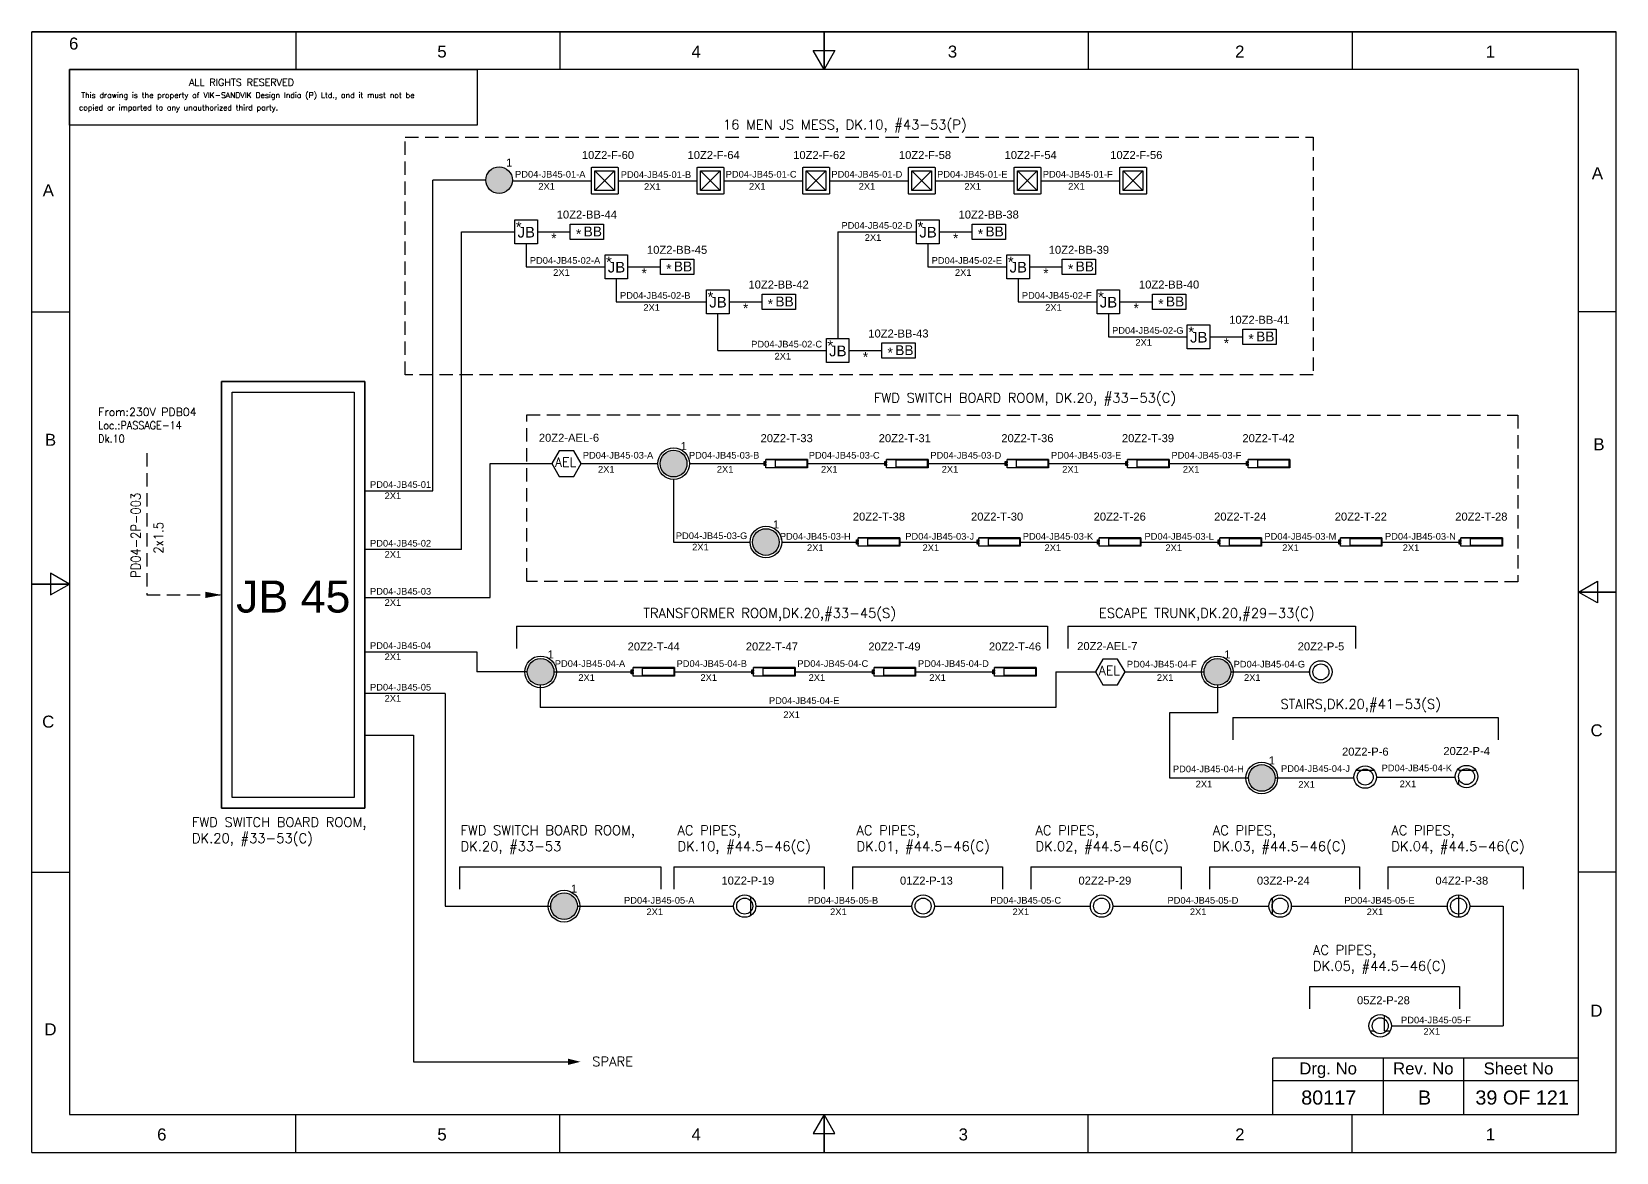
# Model space of a CAD drawing. Header units: inches. Extents: x -3311 to 1429, y -713 to 2436.
# Drawn here: x -2649.4 to -2352.4, y 969.1 to 1179.2 of the extents above; entities that cross this region are included whole.
import ezdxf
from ezdxf.enums import TextEntityAlignment as Align

# ---------------------------------------------------------------- set-up
doc = ezdxf.new("R2010")
doc.units = ezdxf.units.IN
doc.linetypes.add('HIDDEN', pattern=[0.375, 0.25, -0.125])
doc.linetypes.add('SOLID', pattern=[0])
for name, color, linetype in [('BB', 7, 'Continuous'), ('Fmount', 7, 'Continuous'), ('LINE', 3, 'SOLID')]:
    doc.layers.add(name, color=color, linetype=linetype)
for name, color, linetype, lineweight in [('ELEC_TXT-025', 1, 'Continuous', 25), ('HEL-025', 1, 'Continuous', 25), ('HEL-035', 2, 'Continuous', 35)]:
    doc.layers.add(name, color=color, linetype=linetype, lineweight=lineweight)
doc.styles.add('_NORMAL', font='arial.ttf')
doc.styles.add('ROMAN S', font='romans.shx')
doc.styles.add('ROMANS', font='simplex.shx', dxfattribs={"width": 0.88})
doc.styles.get("Standard").update_dxf_attribs({"font": 'arial.ttf'})
pattern_1 = [(0, (0, 0), (0, 6.985), [5.08, -1.905]), (90, (0, 0), (-6.985, 4e-16), [5.08, -1.905])]

# ---------------------------------------------------------------- blocks, each defined once
blk = doc.blocks.new('fr')
at = {"color": 7, "linetype": 'Continuous'}
for p, q in [((33763.99, 4500.4), (33466.99, 4500.4)), ((33466.99, 4500.4), (33763.99, 4500.4)), ((33466.99, 4290.33), (33466.99, 4500.4)), ((33516.49, 4500.4), (33516.49, 4493.33)), ((33565.99, 4500.4), (33565.99, 4493.33)), ((33615.49, 4500.4), (33615.49, 4493.33)), ((33615.49, 4493.33), (33615.49, 4500.4)), ((33615.49, 4500.4), (33615.49, 4493.33)), ((33664.99, 4500.4), (33664.99, 4493.33)), ((33714.49, 4500.4), (33714.49, 4493.33)), ((33763.99, 4290.33), (33763.99, 4500.4)), ((33763.99, 4290.33), (33763.99, 4500.4)), ((33615.49, 4493.33), (33613.45, 4496.87)), ((33613.45, 4496.87), (33617.53, 4496.87)), ((33617.53, 4496.87), (33615.49, 4493.33)), ((33756.92, 4493.33), (33474.06, 4493.33)), ((33474.06, 4493.33), (33474.06, 4297.41)), ((33756.92, 4297.41), (33756.92, 4493.33)), ((33466.99, 4447.89), (33474.06, 4447.89)), ((33763.99, 4447.89), (33756.92, 4447.89)), ((33474.06, 4396.87), (33470.53, 4398.91)), ((33470.53, 4398.91), (33470.53, 4394.83)), ((33466.99, 4396.87), (33474.06, 4396.87)), ((33474.06, 4396.87), (33466.99, 4396.87)), ((33466.99, 4396.87), (33474.06, 4396.87)), ((33470.53, 4394.83), (33474.06, 4396.87)), ((33756.92, 4395.37), (33760.45, 4397.41)), ((33760.45, 4397.41), (33760.45, 4393.33)), ((33763.99, 4395.37), (33756.92, 4395.37)), ((33760.45, 4393.33), (33756.92, 4395.37)), ((33756.92, 4395.37), (33763.99, 4395.37)), ((33763.99, 4395.37), (33756.92, 4395.37)), ((33466.99, 4342.85), (33474.06, 4342.85)), ((33763.99, 4342.85), (33756.92, 4342.85)), ((33474.06, 4297.41), (33756.92, 4297.41)), ((33516.49, 4290.33), (33516.49, 4297.41)), ((33565.99, 4290.33), (33565.99, 4297.41)), ((33615.49, 4297.41), (33613.45, 4293.87)), ((33615.49, 4290.33), (33615.49, 4297.41)), ((33617.53, 4293.87), (33615.49, 4297.41)), ((33615.49, 4297.41), (33615.49, 4290.33)), ((33615.49, 4290.33), (33615.49, 4297.41)), ((33664.99, 4290.33), (33664.99, 4297.41)), ((33714.49, 4290.33), (33714.49, 4297.41)), ((33613.45, 4293.87), (33617.53, 4293.87)), ((33466.99, 4290.33), (33763.99, 4290.33)), ((33466.99, 4290.33), (33763.99, 4290.33))]:
    blk.add_line(p, q, dxfattribs=at)
at = {"color": 7, "style": '_NORMAL'}
for s, p in [('6', (33474.86, 4498.18)), ('5', (33543.88, 4496.68)), ('4', (33591.52, 4496.68)), ('3', (33639.57, 4496.68)), ('2', (33693.41, 4496.68)), ('1', (33740.39, 4496.68)), ('A', (33760.45, 4473.88)), ('A', (33470.1, 4470.68)), ('B', (33470.52, 4423.9)), ('B', (33760.74, 4423.06)), ('C', (33470.08, 4371.07)), ('C', (33760.29, 4369.44)), ('D', (33760.27, 4316.89)), ('D', (33470.51, 4313.39)), ('6', (33491.37, 4293.69)), ('5', (33543.89, 4293.69)), ('4', (33591.53, 4293.69)), ('3', (33641.59, 4293.69)), ('2', (33693.43, 4293.69)), ('1', (33740.41, 4293.69))]:
    blk.add_text(s, height=2.25, dxfattribs=at).set_placement(p, align=Align.MIDDLE_CENTER)
blk = doc.blocks.new('A$C4BAD7D21')
at = {"layer": 'HEL-025'}
blk.add_lwpolyline([(-34000, 0), (-34000, 2086), (-18714, 2086), (-18714, 0)], close=True, dxfattribs=at)
at = {"layer": 'HEL-025', "style": 'ROMANS'}
for s, p in [('This drawing is the property of VIK-SANDVIK Design India (P) Ltd., and it must not be', (-33558, 1016)), (' copied or imparted to any unauthorized third party.', (-33785, 550))]:
    blk.add_text(s, height=210, dxfattribs=at).set_placement(p)
at = {"layer": 'HEL-035', "style": 'ROMANS'}
blk.add_text('     ALL RIGHTS RESERVED', height=262.5, dxfattribs=at).set_placement((-30497, 1476))
blk = doc.blocks.new('FIXED_KEY_SWITCH')
h = blk.add_hatch(color=1)
h.dxf.hatch_style = 1
edge = h.paths.add_edge_path()
edge.add_arc((848.13, 1737.46), 2.5, 0, 360)
at = {"color": 1}
blk.add_circle((848.13, 1737.46), 2.5, dxfattribs=at)
at = {"color": 7, "insert": (849.44, 1741.5), "char_height": 1.5, "attachment_point": 1, "style": '_NORMAL'}
blk.add_mtext_dynamic_manual_height_columns('1', width=1.5, gutter_width=7.5, heights=[0], dxfattribs=at)
blk = doc.blocks.new('SWT')
blk.add_blockref('FIXED_KEY_SWITCH', (0, 0))
blk.add_attdef('TAG_NO', (844.55, 1741.11), '', height=1.5)
blk = doc.blocks.new('2A')
at = {"color": 7, "lineweight": -3, "ltscale": 2.5}
blk.add_line((790.02, 1997.62, -0.03), (782.23, 1997.62, -0.03), dxfattribs=at)
at = {"color": 7, "lineweight": -3, "ltscale": 2.5, "elevation": -0.03}
for points in [[(781.91, 1997.21), (782.23, 1997.21), (782.23, 1996.94), (781.91, 1996.94)], [(781.91, 1996.7), (782.23, 1996.7), (782.23, 1996.44), (781.91, 1996.44)], [(782.23, 1997.62), (790.02, 1997.62), (790.02, 1996.02), (782.23, 1996.02)], [(784.03, 1997.5), (789.88, 1997.5), (789.88, 1996.14), (784.03, 1996.14)]]:
    blk.add_lwpolyline(points, close=True, dxfattribs=at)
blk = doc.blocks.new('LED TUBE LIGHT 30W')
blk.add_blockref('2A', (179.91, -357.89))
blk.add_attdef('TAG_NO.', (962.52, 1642.97), '', height=1.5)
blk = doc.blocks.new('AEL')
at = {"color": 4}
blk.add_lwpolyline([(989.98, -190.09), (992.75, -190.09), (994.14, -187.69), (992.75, -185.28), (989.98, -185.28), (988.59, -187.69)], close=True, dxfattribs=at)
at = {"color": 4, "style": 'ROMANS'}
blk.add_text('AEL', height=1.725, dxfattribs=at).set_placement((989.2, -188.27))
blk = doc.blocks.new('AEL_L')
blk.add_blockref('AEL', (0, 0))
blk.add_attdef('TAG_NO', (986.55, -183.59), '', height=1.5)
blk = doc.blocks.new('1')
h = blk.add_hatch()
h.set_pattern_fill('ANGLE', color=6)
h.set_pattern_definition(pattern_1)
h.paths.add_polyline_path([(303.23, 2044.43, 1), (306.22, 2044.43, 1)], flags=0)
h.paths.add_polyline_path([(302.63, 2044.43, 1), (306.83, 2044.43, 1)])
h.paths.add_polyline_path([(306.22, 2044.43, -1), (303.23, 2044.43, -1)], flags=16)
h = blk.add_hatch()
h.set_pattern_fill('ANGLE', color=6)
h.set_pattern_definition(pattern_1)
h.paths.add_polyline_path([(303.23, 2044.43, 1), (306.22, 2044.43, 1)])
at = {"color": 6}
for radius in [2.1, 1.5]:
    blk.add_circle((304.73, 2044.43), radius, dxfattribs=at)
blk = doc.blocks.new('LED PENDENT LIGHT 15W')
blk.add_blockref('1', (0, 0))
blk.add_attdef('TAG_NO', (301.63, 2048.1), '', height=1.5)
blk = doc.blocks.new('LED FLUSH MOUNT')
for p, q in [((114818, 79432), (114604, 79219)), ((114604, 79432), (114818, 79219))]:
    blk.add_line(p, q)
blk.add_lwpolyline([(114572, 79470), (114850, 79470, -0.414214), (114856, 79464), (114856, 79186, -0.414214), (114850, 79180), (114572, 79180, -0.414214), (114566, 79186), (114566, 79464, -0.414214)], format="xyb", close=True)
blk.add_lwpolyline([(114604, 79432), (114818, 79432), (114818, 79219), (114604, 79219)], close=True)
blk = doc.blocks.new('LED Flush Mounted Light 22W')
blk.add_blockref('LED FLUSH MOUNT', (0, 0))
at = {"style": 'ROMANS', "width": 0.7}
blk.add_attdef('TAG_NO.:', (113905, 79579), '', height=250, dxfattribs=at)
blk = doc.blocks.new('bunk_light')
blk.add_lwpolyline([(17773, 202986), (18112, 202986), (18112, 202830), (17773, 202830)], close=True)
at = {"char_height": 100, "attachment_point": 1}
for s, insert in [('*', (17831, 202937)), ('BB', (17909, 202962))]:
    blk.add_mtext_dynamic_manual_height_columns(s, width=182.6, gutter_width=7.5, heights=[0], dxfattribs=dict(at, insert=insert))
blk = doc.blocks.new('LED_BUNK _LIGHT')
at = {"xscale": 0.8, "yscale": 0.8, "zscale": 0.8}
blk.add_blockref('bunk_light', (4436, 38936), dxfattribs=at)
at = {"style": 'ROMAN S', "width": 0.7}
blk.add_attdef('TAG_NO:', text='', height=250, dxfattribs=at).set_placement((18767, 201415), align=Align.CENTER)
blk = doc.blocks.new('JB')
blk.add_lwpolyline([(1661.35, 1973.02), (1665.59, 1973.02), (1665.59, 1968.5), (1661.35, 1968.5)], close=True)
at = {"color": 7}
for s, p in [('*', (1661.54, 1970.68)), ('JB', (1661.87, 1969.69))]:
    blk.add_text(s, height=2, dxfattribs=at).set_placement(p)
blk = doc.blocks.new('JB_FOR_BUNKLIGHT')
blk.add_blockref('JB', (0, 0))
blk.add_attdef('TAG_NO:', (1659.46, 1975.19), '', height=1.5)

msp = doc.modelspace()

# ---------------------------------------------------------------- linework, layer by layer
for p, q in [((-2574.19, 1093.12), (-2574.19, 1151.35, 0)), ((-2564.28, 1151.35, 0), (-2574.19, 1151.35, 0)), ((-2554.6, 1141.67), (-2548.46, 1141.67)), ((-2498.32, 1141.67), (-2498.32, 1121.67)), ((-2479.29, 1141.67), (-2473.15, 1141.67)), ((-2537.69, 1135.11), (-2531.54, 1135.11)), ((-2462.38, 1135.11), (-2456.23, 1135.11)), ((-2518.66, 1128.54), (-2512.52, 1128.54)), ((-2445.47, 1128.54), (-2439.32, 1128.54)), ((-2428.56, 1121.98), (-2422.41, 1121.98)), ((-2496.2, 1119.41), (-2490.06, 1119.41)), ((-2529.07, 1095.25), (-2529.07, 1083.52)), ((-2558.51, 1067.72, -0.03), (-2459, 1067.72, -0.03)), ((-2455.2, 1067.72, -0.24), (-2401.26, 1067.72, -0.24)), ((-2457.41, 1059.17, -0.19), (-2457.41, 1052.52, -0.19)), ((-2571.88, 1055.13), (-2586.95, 1055.13)), ((-2554.09, 1056.67), (-2554.09, 1052.52)), ((-2427.16, 1056.67, -0.22), (-2427.16, 1051.51, -0.22)), ((-2457.41, 1052.52), (-2554.09, 1052.52)), ((-2427.16, 1051.51, -0.22), (-2436.14, 1051.51, -0.22)), ((-2436.14, 1051.51, -0.22), (-2436.14, 1039.29, -0.22)), ((-2424.28, 1050.65, -0.29), (-2374.51, 1050.65, -0.29)), ((-2569.18, 1022.63), (-2531.48, 1022.63)), ((-2529, 1022.63), (-2500.87, 1022.63)), ((-2495.54, 1022.63, -0.03), (-2467.42, 1022.63, -0.03)), ((-2462.09, 1022.63, -0.05), (-2433.97, 1022.63, -0.05)), ((-2428.64, 1022.63, -0.08), (-2400.52, 1022.63, -0.08)), ((-2395.19, 1022.63, -0.11), (-2369.83, 1022.63, -0.11)), ((-2379.85, 1015.26, -0.14), (-2373.56, 1015.26, -0.14)), ((-2373.56, 1015.26, -0.14), (-2373.56, 992.83, -0.14)), ((-2409.88, 1000.19, -0.08), (-2381.76, 1000.19, -0.08))]:
    msp.add_line(p, q)
at = {"color": 7, "linetype": 'Continuous'}
for p, q in [((-2359.46, 986.79), (-2416.78, 986.79)), ((-2416.78, 976.19), (-2416.78, 986.79)), ((-2396, 976.19), (-2396, 986.79)), ((-2380.99, 976.19), (-2380.99, 986.79)), ((-2416.78, 982.6), (-2359.46, 982.6))]:
    msp.add_line(p, q, dxfattribs=at)
at = {"linetype": 'HIDDEN', "ltscale": 10, "elevation": 0}
msp.add_lwpolyline([(-2579.36, 1159.43), (-2409.22, 1159.39), (-2409.22, 1114.84), (-2579.36, 1114.88)], close=True, dxfattribs=at)
at = {"linetype": 'HIDDEN', "ltscale": 10}
msp.add_lwpolyline([(-2556.59, 1107.35), (-2370.81, 1107.31), (-2370.81, 1076.06), (-2556.59, 1076.1)], close=True, dxfattribs=at)
for points in [[(-2627.8, 1100.16), (-2627.8, 1073.61)], [(-2627.8, 1073.61), (-2613.78, 1073.61)]]:
    msp.add_lwpolyline(points, dxfattribs=at)
for points in [[(-2616.85, 1073.61, 1.18, 0, 0), (-2613.78, 1073.61, 0, 0, 0)], [(-2548.89, 986.09, 1.18, 0, 0), (-2546.53, 986.09, 0, 0, 0)]]:
    msp.add_lwpolyline(points, format="xyseb")
at = {"layer": 'LINE', "color": 0}
for p, q in [((-2559.28, 1151.26, 0), (-2544.49, 1151.26, 0)), ((-2539.47, 1151.26, 0), (-2524.68, 1151.26, 0)), ((-2519.67, 1151.26, 0), (-2504.87, 1151.26, 0)), ((-2499.86, 1151.26, 0), (-2485.07, 1151.26, 0)), ((-2480.05, 1151.26, 0), (-2465.26, 1151.26, 0)), ((-2460.25, 1151.26, 0), (-2445.45, 1151.26, 0)), ((-2568.82, 1082.12), (-2568.82, 1141.67)), ((-2568.82, 1141.67), (-2558.83, 1141.67)), ((-2498.32, 1141.67), (-2483.52, 1141.67)), ((-2556.72, 1139.41), (-2556.72, 1135.11)), ((-2481.41, 1139.41), (-2481.41, 1135.11)), ((-2556.72, 1135.11), (-2541.92, 1135.11)), ((-2481.41, 1135.11), (-2466.61, 1135.11)), ((-2539.81, 1132.85), (-2539.81, 1128.54)), ((-2464.5, 1132.85), (-2464.5, 1128.54)), ((-2539.81, 1128.54), (-2522.89, 1128.54)), ((-2520.78, 1119.41), (-2520.78, 1126.29)), ((-2464.5, 1128.54), (-2449.7, 1128.54)), ((-2447.58, 1126.29), (-2447.58, 1121.98)), ((-2447.58, 1121.98), (-2432.79, 1121.98)), ((-2520.78, 1119.41), (-2500.43, 1119.41)), ((-2613.78, 1113.61), (-2613.78, 1033.61)), ((-2586.95, 1113.61), (-2613.78, 1113.61)), ((-2586.95, 1033.61), (-2586.95, 1113.61)), ((-2563.44, 1098.22), (-2551.92, 1098.22)), ((-2563.44, 1073.1), (-2563.44, 1098.22)), ((-2546.37, 1098.22), (-2532.04, 1098.22)), ((-2526.1, 1098.22), (-2511.77, 1098.22)), ((-2503.98, 1098.22), (-2489.18, 1098.22)), ((-2481.38, 1098.22, -0.08), (-2466.59, 1098.22, -0.08)), ((-2458.79, 1098.22, -0.11), (-2443.99, 1098.22, -0.11)), ((-2436.19, 1098.22, -0.14), (-2421.4, 1098.22, -0.14)), ((-2586.95, 1093.12), (-2574.19, 1093.12)), ((-2568.82, 1082.12), (-2586.95, 1082.12)), ((-2529.07, 1083.52), (-2514.75, 1083.52)), ((-2508.8, 1083.52), (-2494.48, 1083.52)), ((-2486.68, 1083.52, -0.08), (-2471.88, 1083.52, -0.08)), ((-2464.09, 1083.52, -0.1), (-2449.29, 1083.52, -0.1)), ((-2441.49, 1083.52, -0.13), (-2426.7, 1083.52, -0.13)), ((-2418.9, 1083.52, -0.16), (-2404.1, 1083.52, -0.16)), ((-2396.3, 1083.52, -0.19), (-2381.51, 1083.52, -0.19)), ((-2586.95, 1073.1), (-2563.44, 1073.1)), ((-2558.51, 1067.72, -0.03), (-2558.51, 1063.53, -0.03)), ((-2459, 1067.72, -0.03), (-2459, 1063.53, -0.03)), ((-2455.2, 1067.72, -0.24), (-2455.2, 1063.53, -0.24)), ((-2401.26, 1067.72, -0.24), (-2401.26, 1063.53, -0.24)), ((-2586.95, 1062.93), (-2565.96, 1062.93)), ((-2565.96, 1062.93), (-2565.96, 1059.17)), ((-2556.49, 1059.17), (-2565.96, 1059.17)), ((-2551.49, 1059.17), (-2536.69, 1059.17)), ((-2528.89, 1059.17), (-2514.1, 1059.17)), ((-2506.3, 1059.17), (-2491.5, 1059.17)), ((-2483.71, 1059.17), (-2468.91, 1059.17)), ((-2457.41, 1059.17, -0.19), (-2450.01, 1059.17, -0.19)), ((-2444.46, 1059.17, 0.02), (-2429.66, 1059.17, 0.02)), ((-2424.66, 1059.17, -0.22), (-2409.87, 1059.17, -0.22)), ((-2571.88, 1055.13), (-2571.88, 1015.26)), ((-2424.28, 1050.65, -0.29), (-2424.28, 1046.46, -0.29)), ((-2374.51, 1050.65, -0.29), (-2374.51, 1046.46, -0.29)), ((-2586.95, 1047.32), (-2577.8, 1047.32)), ((-2577.8, 1047.32), (-2577.8, 986.09)), ((-2436.14, 1039.29, -0.22), (-2421.34, 1039.29, -0.22)), ((-2416.34, 1039.29, -0.22), (-2401.55, 1039.29, -0.22)), ((-2397.35, 1039.45, -0.19), (-2382.56, 1039.45, -0.19)), ((-2613.78, 1033.61), (-2586.95, 1033.61)), ((-2569.18, 1022.63), (-2569.18, 1018.44)), ((-2531.48, 1022.63), (-2531.48, 1018.44)), ((-2529, 1022.63), (-2529, 1018.44)), ((-2500.87, 1022.63), (-2500.87, 1018.44)), ((-2495.54, 1022.63, -0.03), (-2495.54, 1018.44, -0.03)), ((-2467.42, 1022.63, -0.03), (-2467.42, 1018.44, -0.03)), ((-2462.09, 1022.63, -0.05), (-2462.09, 1018.44, -0.05)), ((-2433.97, 1022.63, -0.05), (-2433.97, 1018.44, -0.05)), ((-2428.64, 1022.63, -0.08), (-2428.64, 1018.44, -0.08)), ((-2400.52, 1022.63, -0.08), (-2400.52, 1018.44, -0.08)), ((-2395.19, 1022.63, -0.11), (-2395.19, 1018.44, -0.11)), ((-2369.83, 1022.63, -0.11), (-2369.83, 1018.44, -0.11)), ((-2571.88, 1015.26), (-2552.11, 1015.26)), ((-2547.11, 1015.26, 0.02), (-2517.86, 1015.26, -0.03)), ((-2513.66, 1015.26, -0.01), (-2484.41, 1015.26, -0.05)), ((-2480.21, 1015.26, -0.03), (-2450.95, 1015.26, -0.08)), ((-2446.75, 1015.26, -0.06), (-2417.5, 1015.26, -0.11)), ((-2413.3, 1015.26, -0.09), (-2384.05, 1015.26, -0.14)), ((-2409.88, 1000.19, -0.08), (-2409.88, 996, -0.08)), ((-2381.76, 1000.19, -0.08), (-2381.76, 996, -0.08)), ((-2394.54, 992.83, -0.09), (-2373.56, 992.83, -0.12)), ((-2577.8, 986.09), (-2548.8, 986.09))]:
    msp.add_line(p, q, dxfattribs=at)
for points in [[(-2613.78, 1113.61), (-2586.95, 1113.61), (-2586.95, 1033.61), (-2613.78, 1033.61)], [(-2611.78, 1111.61), (-2588.95, 1111.61), (-2588.95, 1035.61), (-2611.78, 1035.61)]]:
    msp.add_lwpolyline(points, close=True, dxfattribs=at)
for centre in [(-2529.07, 1098.22), (-2511.77, 1083.52), (-2553.99, 1059.17), (-2427.16, 1059.17, -0.22), (-2418.84, 1039.29, -0.22), (-2549.61, 1015.26)]:
    msp.add_circle(centre, 2.97, dxfattribs=at)

# ---------------------------------------------------------------- block references
for name, p in [('fr', (-36116.37, -3321.22)), ('SWT', (-3409.91, -586.1, 0)), ('JB_FOR_BUNKLIGHT', (-4220.19, -829.09)), ('JB_FOR_BUNKLIGHT', (-4144.88, -829.09)), ('JB_FOR_BUNKLIGHT', (-4203.28, -835.65)), ('JB_FOR_BUNKLIGHT', (-4127.97, -835.65)), ('JB_FOR_BUNKLIGHT', (-4184.25, -842.21)), ('JB_FOR_BUNKLIGHT', (-4111.06, -842.21)), ('JB_FOR_BUNKLIGHT', (-4094.14, -848.78)), ('JB_FOR_BUNKLIGHT', (-4161.79, -851.35)), ('SWT', (-3377.2, -639.24)), ('SWT', (-3359.9, -653.94)), ('SWT', (-3402.12, -678.29)), ('SWT', (-3275.29, -678.29, -0.22)), ('SWT', (-3266.97, -698.17, -0.22)), ('SWT', (-3397.74, -722.19))]:
    msp.add_blockref(name, p)
ref = msp.add_blockref('AEL_L', (-3540.51, 1285.91))
ref.add_attrib('TAG_NO', '20Z2-AEL-6', (-2554.33, 1102.32), dxfattribs={"color": 4, "height": 1.5})
ref = msp.add_blockref('LED TUBE LIGHT 30W', (-3473.91, -540.71, 0.03))
ref.add_attrib('TAG_NO.', '20Z2-T-33', (-2512.77, 1102.24, 0.03), dxfattribs={"height": 1.5})
ref = msp.add_blockref('LED TUBE LIGHT 30W', (-3451.31, -540.71, -0.05))
ref.add_attrib('TAG_NO.', '20Z2-T-31', (-2490.63, 1102.24, -0.05), dxfattribs={"height": 1.5})
ref = msp.add_blockref('LED TUBE LIGHT 30W', (-3428.72, -540.71, -0.08))
ref.add_attrib('TAG_NO.', '20Z2-T-36', (-2467.65, 1102.24, -0.08), dxfattribs={"height": 1.5})
ref = msp.add_blockref('LED TUBE LIGHT 30W', (-3406.12, -540.71, -0.11))
ref.add_attrib('TAG_NO.', '20Z2-T-39', (-2445.05, 1102.24, -0.11), dxfattribs={"height": 1.5})
ref = msp.add_blockref('LED TUBE LIGHT 30W', (-3383.53, -540.71, -0.14))
ref.add_attrib('TAG_NO.', '20Z2-T-42', (-2422.46, 1102.24, -0.14), dxfattribs={"height": 1.5})
ref = msp.add_blockref('LED TUBE LIGHT 30W', (-3456.61, -555.41, -0.05))
ref.add_attrib('TAG_NO.', '20Z2-T-38', (-2495.48, 1087.54, -0.05), dxfattribs={"height": 1.5})
ref = msp.add_blockref('LED TUBE LIGHT 30W', (-3434.02, -555.41, -0.08))
ref.add_attrib('TAG_NO.', '20Z2-T-30', (-2473.33, 1087.54, -0.08), dxfattribs={"height": 1.5})
ref = msp.add_blockref('LED TUBE LIGHT 30W', (-3411.42, -555.41, -0.1))
ref.add_attrib('TAG_NO.', '20Z2-T-26', (-2450.35, 1087.54, -0.1), dxfattribs={"height": 1.5})
ref = msp.add_blockref('LED TUBE LIGHT 30W', (-3388.83, -555.41, -0.13))
ref.add_attrib('TAG_NO.', '20Z2-T-24', (-2427.76, 1087.54, -0.13), dxfattribs={"height": 1.5})
ref = msp.add_blockref('LED TUBE LIGHT 30W', (-3366.23, -555.41, -0.16))
ref.add_attrib('TAG_NO.', '20Z2-T-22', (-2405.16, 1087.54, -0.16), dxfattribs={"height": 1.5})
ref = msp.add_blockref('LED TUBE LIGHT 30W', (-3343.64, -555.41, -0.19))
ref.add_attrib('TAG_NO.', '20Z2-T-28', (-2382.57, 1087.54, -0.19), dxfattribs={"height": 1.5})
ref = msp.add_blockref('LED TUBE LIGHT 30W', (-3498.82, -579.76, 0.03))
ref.add_attrib('TAG_NO.', '20Z2-T-44', (-2537.69, 1063.19, 0.03), dxfattribs={"height": 1.5})
ref = msp.add_blockref('LED TUBE LIGHT 30W', (-3476.23, -579.76, 0.03))
ref.add_attrib('TAG_NO.', '20Z2-T-47', (-2515.54, 1063.19, 0.03), dxfattribs={"height": 1.5})
ref = msp.add_blockref('LED TUBE LIGHT 30W', (-3453.64, -579.76, 0.03))
ref.add_attrib('TAG_NO.', '20Z2-T-49', (-2492.57, 1063.19, 0.03), dxfattribs={"height": 1.5})
ref = msp.add_blockref('LED TUBE LIGHT 30W', (-3431.04, -579.76, 0.03))
ref.add_attrib('TAG_NO.', '20Z2-T-46', (-2469.97, 1063.19, 0.03), dxfattribs={"height": 1.5})
ref = msp.add_blockref('AEL_L', (-3438.6, 1246.86, -0.19))
ref.add_attrib('TAG_NO', '20Z2-AEL-7', (-2453.43, 1063.27, -0.19), dxfattribs={"color": 4, "height": 1.5})
ref = msp.add_blockref('LED PENDENT LIGHT 15W', (-2712.49, -985.26, -0.24))
ref.add_attrib('TAG_NO', '20Z2-P-5', (-2412.1, 1063.21, -0.24), dxfattribs={"height": 1.5})
ref = msp.add_blockref('LED PENDENT LIGHT 15W', (-2704.18, -1004.98, -0.22))
ref.add_attrib('TAG_NO', '20Z2-P-6', (-2403.79, 1043.48, -0.22), dxfattribs={"height": 1.5})
ref = msp.add_blockref('LED PENDENT LIGHT 15W', (-2685.19, -1004.88, -0.19))
ref.add_attrib('TAG_NO', '20Z2-P-4', (-2384.8, 1043.59, -0.19), dxfattribs={"height": 1.5})
ref = msp.add_blockref('LED PENDENT LIGHT 15W', (-2820.48, -1029.16, -0.03))
ref.add_attrib('TAG_NO', '10Z2-P-19', (-2520.1, 1019.3, -0.03), dxfattribs={"height": 1.5})
ref = msp.add_blockref('LED PENDENT LIGHT 15W', (-2787.03, -1029.16, -0.05))
ref.add_attrib('TAG_NO', '01Z2-P-13', (-2486.64, 1019.3, -0.05), dxfattribs={"height": 1.5})
ref = msp.add_blockref('LED PENDENT LIGHT 15W', (-2753.58, -1029.16, -0.08))
ref.add_attrib('TAG_NO', '02Z2-P-29', (-2453.19, 1019.3, -0.08), dxfattribs={"height": 1.5})
ref = msp.add_blockref('LED PENDENT LIGHT 15W', (-2720.13, -1029.16, -0.11))
ref.add_attrib('TAG_NO', '03Z2-P-24', (-2419.74, 1019.3, -0.11), dxfattribs={"height": 1.5})
ref = msp.add_blockref('LED PENDENT LIGHT 15W', (-2686.68, -1029.16, -0.14))
ref.add_attrib('TAG_NO', '04Z2-P-38', (-2386.29, 1019.3, -0.14), dxfattribs={"height": 1.5})
ref = msp.add_blockref('LED PENDENT LIGHT 15W', (-2701.37, -1051.6, -0.11))
ref.add_attrib('TAG_NO', '05Z2-P-28', (-2400.98, 996.87, -0.11), dxfattribs={"height": 1.5})
at = {"layer": 'BB'}
ref = msp.add_blockref('LED_BUNK _LIGHT', (-2978.24, -3495.42), dxfattribs=dict(at, xscale=0.02304, yscale=0.02304, zscale=0.02304))
ref.add_attrib('TAG_NO:', '10Z2-BB-44', dxfattribs={"layer": '0', "height": 1.5}).set_placement((-2545.33, 1143.71, 0), align=Align.BOTTOM_CENTER)
ref = msp.add_blockref('LED_BUNK _LIGHT', (-2902.93, -3495.42), dxfattribs=dict(at, xscale=0.02304, yscale=0.02304, zscale=0.02304))
ref.add_attrib('TAG_NO:', '10Z2-BB-38', dxfattribs={"layer": '0', "height": 1.5}).set_placement((-2470.02, 1143.71, 0), align=Align.BOTTOM_CENTER)
ref = msp.add_blockref('LED_BUNK _LIGHT', (-2961.33, -3501.98), dxfattribs=dict(at, xscale=0.02304, yscale=0.02304, zscale=0.02304))
ref.add_attrib('TAG_NO:', '10Z2-BB-45', dxfattribs={"layer": '0', "height": 1.5}).set_placement((-2528.42, 1137.1, 0), align=Align.BOTTOM_CENTER)
ref = msp.add_blockref('LED_BUNK _LIGHT', (-2886.02, -3501.98), dxfattribs=dict(at, xscale=0.02304, yscale=0.02304, zscale=0.02304))
ref.add_attrib('TAG_NO:', '10Z2-BB-39', dxfattribs={"layer": '0', "height": 1.5}).set_placement((-2453.11, 1137.1, 0), align=Align.BOTTOM_CENTER)
ref = msp.add_blockref('LED_BUNK _LIGHT', (-2942.3, -3508.55), dxfattribs=dict(at, xscale=0.02304, yscale=0.02304, zscale=0.02304))
ref.add_attrib('TAG_NO:', '10Z2-BB-42', dxfattribs={"layer": '0', "height": 1.5}).set_placement((-2509.39, 1130.59, 0), align=Align.BOTTOM_CENTER)
ref = msp.add_blockref('LED_BUNK _LIGHT', (-2869.11, -3508.55), dxfattribs=dict(at, xscale=0.02304, yscale=0.02304, zscale=0.02304))
ref.add_attrib('TAG_NO:', '10Z2-BB-40', dxfattribs={"layer": '0', "height": 1.5}).set_placement((-2436.2, 1130.59, 0), align=Align.BOTTOM_CENTER)
ref = msp.add_blockref('LED_BUNK _LIGHT', (-2852.2, -3515.11), dxfattribs=dict(at, xscale=0.02304, yscale=0.02304, zscale=0.02304))
ref.add_attrib('TAG_NO:', '10Z2-BB-41', dxfattribs={"layer": '0', "height": 1.5}).set_placement((-2419.29, 1123.98, 0), align=Align.BOTTOM_CENTER)
ref = msp.add_blockref('LED_BUNK _LIGHT', (-2919.84, -3517.68), dxfattribs=dict(at, xscale=0.02304, yscale=0.02304, zscale=0.02304))
ref.add_attrib('TAG_NO:', '10Z2-BB-43', dxfattribs={"layer": '0', "height": 1.5}).set_placement((-2486.93, 1121.41, 0), align=Align.BOTTOM_CENTER)
at = {"layer": 'ELEC_TXT-025', "color": 0, "xscale": 0.005, "yscale": 0.005, "zscale": 0.005}
msp.add_blockref('A$C4BAD7D21', (-2472.31, 1161.68), dxfattribs=at)
at = {"layer": 'Fmount'}
ref = msp.add_blockref('LED Flush Mounted Light 22W', (-4524.18, -219.48, 0), dxfattribs=dict(at, xscale=0.01728, yscale=0.01728, zscale=0.01728))
ref.add_attrib('TAG_NO.:', '10Z2-F-60', dxfattribs={"layer": '0', "height": 1.5}).set_placement((-2546.27, 1154.87, 0), align=Align.BOTTOM_LEFT)
ref = msp.add_blockref('LED Flush Mounted Light 22W', (-4504.38, -219.48, 0), dxfattribs=dict(at, xscale=0.01728, yscale=0.01728, zscale=0.01728))
ref.add_attrib('TAG_NO.:', '10Z2-F-64', dxfattribs={"layer": '0', "height": 1.5}).set_placement((-2526.46, 1154.87, 0), align=Align.BOTTOM_LEFT)
ref = msp.add_blockref('LED Flush Mounted Light 22W', (-4484.57, -219.48, 0), dxfattribs=dict(at, xscale=0.01728, yscale=0.01728, zscale=0.01728))
ref.add_attrib('TAG_NO.:', '10Z2-F-62', dxfattribs={"layer": '0', "height": 1.5}).set_placement((-2506.66, 1154.87, 0), align=Align.BOTTOM_LEFT)
ref = msp.add_blockref('LED Flush Mounted Light 22W', (-4464.77, -219.48, 0), dxfattribs=dict(at, xscale=0.01728, yscale=0.01728, zscale=0.01728))
ref.add_attrib('TAG_NO.:', '10Z2-F-58', dxfattribs={"layer": '0', "height": 1.5}).set_placement((-2486.85, 1154.87, 0), align=Align.BOTTOM_LEFT)
ref = msp.add_blockref('LED Flush Mounted Light 22W', (-4444.96, -219.48, 0), dxfattribs=dict(at, xscale=0.01728, yscale=0.01728, zscale=0.01728))
ref.add_attrib('TAG_NO.:', '10Z2-F-54', dxfattribs={"layer": '0', "height": 1.5}).set_placement((-2467.04, 1154.87, 0), align=Align.BOTTOM_LEFT)
ref = msp.add_blockref('LED Flush Mounted Light 22W', (-4425.15, -219.48, 0), dxfattribs=dict(at, xscale=0.01728, yscale=0.01728, zscale=0.01728))
ref.add_attrib('TAG_NO.:', '10Z2-F-56', dxfattribs={"layer": '0', "height": 1.5}).set_placement((-2447.24, 1154.87, 0), align=Align.BOTTOM_LEFT)

# ---------------------------------------------------------------- texts
at = {"color": 7}
for s, height, p in [('PD04-JB45-01-A', 1.25, (-2558.79, 1151.84, 0)), ('PD04-JB45-01-B', 1.25, (-2538.98, 1151.78, -0.03)), ('PD04-JB45-01-C', 1.25, (-2519.31, 1151.84, -0.03)), ('PD04-JB45-01-D', 1.25, (-2499.5, 1151.84, -0.03)), ('PD04-JB45-01-E', 1.25, (-2479.69, 1151.84, -0.03)), ('PD04-JB45-01-F', 1.25, (-2459.88, 1151.84, 0)), ('2X1', 1.25, (-2554.42, 1149.58, 0)), ('2X1', 1.25, (-2534.61, 1149.53, -0.03)), ('2X1', 1.25, (-2514.94, 1149.58, 0)), ('2X1', 1.25, (-2494.38, 1149.58, 0)), ('2X1', 1.25, (-2474.57, 1149.58, 0)), ('2X1', 1.25, (-2455.12, 1149.58, 0)), ('PD04-JB45-02-D', 1.25, (-2497.62, 1142.24)), ('*', 1.8, (-2552, 1139.57)), ('2X1', 1.25, (-2493.25, 1139.98)), ('*', 1.8, (-2476.69, 1139.57)), ('PD04-JB45-02-A', 1.25, (-2556.02, 1135.68)), ('2X1', 1.25, (-2551.65, 1133.42)), ('*', 1.8, (-2535.08, 1133.01)), ('PD04-JB45-02-E', 1.25, (-2480.71, 1135.68)), ('2X1', 1.25, (-2476.34, 1133.42)), ('*', 1.8, (-2459.78, 1133.01)), ('PD04-JB45-02-B', 1.25, (-2539.11, 1129.12)), ('PD04-JB45-02-F', 1.25, (-2463.8, 1129.12)), ('2X1', 1.25, (-2534.74, 1126.86)), ('*', 1.8, (-2516.06, 1126.45)), ('2X1', 1.25, (-2459.43, 1126.86)), ('*', 1.8, (-2442.86, 1126.45)), ('PD04-JB45-02-G', 1.25, (-2446.89, 1122.56)), ('PD04-JB45-02-C', 1.25, (-2514.53, 1119.99)), ('2X1', 1.25, (-2442.52, 1120.3)), ('*', 1.8, (-2425.95, 1119.89)), ('2X1', 1.25, (-2510.16, 1117.73)), ('*', 1.8, (-2493.6, 1117.32)), ('PD04-JB45-03-A', 1.25, (-2546.09, 1099.16, 0)), ('PD04-JB45-03-B', 1.25, (-2526.2, 1099.16, 0.03)), ('PD04-JB45-03-C', 1.25, (-2503.74, 1099.16, 0)), ('PD04-JB45-03-D', 1.25, (-2480.95, 1099.16, -0.08)), ('PD04-JB45-03-E', 1.25, (-2458.36, 1099.16, -0.11)), ('PD04-JB45-03-F', 1.25, (-2435.76, 1099.16, -0.13)), ('2X1', 1.25, (-2543.24, 1096.53, 0.03)), ('2X1', 1.25, (-2520.97, 1096.53, 0.03)), ('2X1', 1.25, (-2501.44, 1096.53)), ('2X1', 1.25, (-2478.82, 1096.53, -0.08)), ('2X1', 1.25, (-2456.23, 1096.53, -0.11)), ('2X1', 1.25, (-2433.63, 1096.53, -0.14)), ('PD04-JB45-01', 1.25, (-2585.97, 1093.67)), ('2X1', 1.25, (-2583.24, 1091.57)), ('PD04-JB45-03-G', 1.25, (-2528.65, 1084.07, 0.05)), ('PD04-JB45-03-H', 1.25, (-2509.16, 1083.96, 0)), ('PD04-JB45-03-J', 1.25, (-2485.65, 1083.96, 0)), ('PD04-JB45-03-K', 1.25, (-2463.63, 1083.96, -0.02)), ('PD04-JB45-03-L', 1.25, (-2440.81, 1083.96, -0.05)), ('PD04-JB45-03-M', 1.25, (-2418.34, 1083.96, -0.08)), ('PD04-JB45-03-N', 1.25, (-2395.74, 1083.96, -0.1)), ('PD04-JB45-02', 1.25, (-2585.97, 1082.67)), ('2X1', 1.25, (-2583.24, 1080.58)), ('2X1', 1.25, (-2525.6, 1081.94, 0.03)), ('2X1', 1.25, (-2504.07, 1081.83, -0.05)), ('2X1', 1.25, (-2482.41, 1081.83, -0.08)), ('2X1', 1.25, (-2459.55, 1081.83, -0.1)), ('2X1', 1.25, (-2436.89, 1081.83, -0.13)), ('2X1', 1.25, (-2415, 1081.83, -0.16)), ('2X1', 1.25, (-2392.41, 1081.83, -0.19)), ('PD04-JB45-03', 1.25, (-2585.97, 1073.65)), ('2X1', 1.25, (-2583.24, 1071.55)), ('PD04-JB45-04', 1.25, (-2585.97, 1063.48)), ('2X1', 1.25, (-2583.24, 1061.39)), ('PD04-JB45-04-A', 1.25, (-2551.34, 1060.11, 0)), ('PD04-JB45-04-B', 1.25, (-2528.52, 1060.11, -0.03)), ('PD04-JB45-04-C', 1.25, (-2505.88, 1060.11, 0)), ('PD04-JB45-04-D', 1.25, (-2483.28, 1060.11, 0)), ('PD04-JB45-04-F', 1.25, (-2444.12, 1060, -0.22)), ('PD04-JB45-04-G', 1.25, (-2424.11, 1060, -0.22)), ('2X1', 1.25, (-2546.93, 1057.49)), ('2X1', 1.25, (-2524.05, 1057.49, -0.03)), ('2X1', 1.25, (-2503.77, 1057.49)), ('2X1', 1.25, (-2481.15, 1057.49)), ('2X1', 1.25, (-2438.5, 1057.49, -0.19)), ('2X1', 1.25, (-2422.16, 1057.49, -0.22)), ('PD04-JB45-05', 1.25, (-2585.97, 1055.68)), ('2X1', 1.25, (-2583.24, 1053.58)), ('PD04-JB45-04-E', 1.25, (-2511.2, 1053.17, 0.28)), ('2X1', 1.25, (-2508.5, 1050.53)), ('PD04-JB45-04-H', 1.25, (-2435.49, 1040.36, -0.21)), ('PD04-JB45-04-J', 1.25, (-2415.22, 1040.43, -0.18)), ('PD04-JB45-04-K', 1.25, (-2396.37, 1040.54, -0.13)), ('2X1', 1.25, (-2431.22, 1037.53, -0.19)), ('2X1', 1.25, (-2411.99, 1037.45, -0.19)), ('2X1', 1.25, (-2392.99, 1037.56, -0.16)), ('PD04-JB45-05-A', 1.25, (-2538.36, 1015.73)), ('PD04-JB45-05-B', 1.25, (-2503.93, 1015.73)), ('PD04-JB45-05-C', 1.25, (-2469.73, 1015.73)), ('PD04-JB45-05-D', 1.25, (-2436.5, 1015.73)), ('PD04-JB45-05-E', 1.25, (-2403.37, 1015.73)), ('2X1', 1.25, (-2534.16, 1013.58)), ('2X1', 1.25, (-2499.74, 1013.58)), ('2X1', 1.25, (-2465.54, 1013.58)), ('2X1', 1.25, (-2432.31, 1013.58)), ('2X1', 1.25, (-2399.17, 1013.58)), ('PD04-JB45-05-F', 1.25, (-2392.73, 993.29, 0.03)), ('2X1', 1.25, (-2388.53, 991.14, 0.03))]:
    msp.add_text(s, height=height, dxfattribs=at).set_placement(p)
at = {"color": 7, "lineweight": 30}
msp.add_text('JB 45', height=6, dxfattribs=at).set_placement((-2600.36, 1073.3), align=Align.MIDDLE_CENTER)
at = {"color": 7}
for s, height, p in [('Sheet No', 2.246, (-2370.72, 984.84)), ('Drg. No', 2.246, (-2406.4, 984.84)), ('Rev. No', 2.246, (-2388.56, 984.84)), ('80117', 2.653, (-2406.29, 979.39)), ('B', 2.65, (-2388.32, 979.39)), ('39 OF 121', 2.653, (-2370.04, 979.39))]:
    msp.add_text(s, height=height, dxfattribs=at).set_placement(p, align=Align.MIDDLE_CENTER)
at = {"insert": (-2519.81, 1162.67, 0), "char_height": 1.8, "attachment_point": 1, "style": '_NORMAL'}
msp.add_mtext('{\\Fromans|c0;\\C2;16 MEN JS MESS, DK.10, #43-53(P)}', dxfattribs=at)
at = {"color": 7, "char_height": 1.8, "attachment_point": 1, "style": '_NORMAL'}
for s, insert, width in [('{\\Fromans|c0;\\C2;FWD SWITCH BOARD ROOM, DK.20, #33-53(C)}', (-2491.51, 1111.45), 74.1776), ('{\\Fromans|c0;\\C2;TRANSFORMER ROOM,DK.20,#33-45(S)}', (-2534.74, 1071.1, -0.03), 57.9595), ('{\\Fromans|c0;\\C2;ESCAPE TRUNK,DK.20,#29-33(C)}', (-2449.35, 1071.11, -0.24), 55.0742), ('{\\Fromans|c0;\\C2;STAIRS,DK.20,#41-53(S)}', (-2415.33, 1054.04, -0.29), 39.515), ('{\\Fromans|c0;\\C2;SPARE}', (-2544.34, 987.04), 8.1658)]:
    msp.add_mtext(s, dxfattribs=dict(at, insert=insert, width=width))
at = {"color": 7, "insert": (-2636.93, 1108.65), "char_height": 1.5, "width": 36.8884, "attachment_point": 1}
msp.add_mtext('{\\Fromans|c0;\\C2;From:230V PDB04 \\P\\Fsimplex|c0;\\W0.88;Loc.:PASSAGE-14      \\PDk.10}', dxfattribs=at)
at = {"color": 7, "insert": (-2630.79, 1076.78), "char_height": 1.8, "width": 17.1296, "attachment_point": 1, "rotation": 90, "style": '_NORMAL'}
msp.add_mtext('{\\Fromans|c0;\\W0.88;PD04-2P-003}', dxfattribs=at)
at = {"color": 7, "insert": (-2626.52, 1081.34), "char_height": 1.8, "attachment_point": 1, "rotation": 90, "style": '_NORMAL'}
msp.add_mtext('{\\Fsimplex|c0;\\W0.88;2x1.5}', dxfattribs=at)
at = {"color": 7, "char_height": 1.8, "attachment_point": 1, "style": '_NORMAL'}
for s, insert in [('{\\Fromans|c0;\\C2;FWD SWITCH BOARD ROOM, \\PDK.20, #33-53(C)}', (-2619.35, 1031.9)), ('{\\Fromans|c0;\\C2;FWD SWITCH BOARD ROOM, \\PDK.20, #33-53}', (-2569.01, 1030.39)), ('{\\Fromans|c0;\\C2;AC PIPES, \\PDK.10, #44.5-46(C)}', (-2528.35, 1030.39)), ('{\\Fromans|c0;\\C2;AC PIPES, \\PDK.01, #44.5-46(C)}', (-2494.79, 1030.39)), ('{\\Fromans|c0;\\C2;AC PIPES, \\PDK.02, #44.5-46(C)}', (-2461.24, 1030.39)), ('{\\Fromans|c0;\\C2;AC PIPES, \\PDK.03, #44.5-46(C)}', (-2428, 1030.39, -0.08)), ('{\\Fromans|c0;\\C2;AC PIPES, \\PDK.04, #44.5-46(C)}', (-2394.55, 1030.39, -0.11)), ('{\\Fromans|c0;\\C2;AC PIPES, \\PDK.05, #44.5-46(C)}', (-2409.24, 1007.95, -0.08))]:
    msp.add_mtext(s, dxfattribs=dict(at, insert=insert))

doc.saveas('drawing.dxf')
